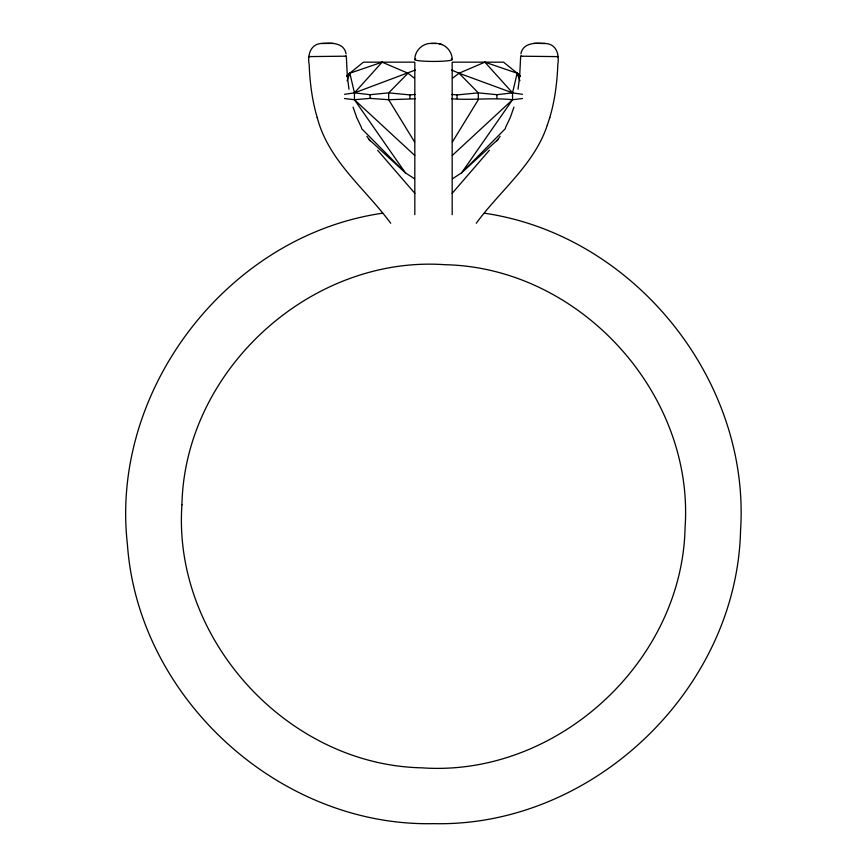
<?xml version="1.0" encoding="UTF-8"?>
<svg xmlns="http://www.w3.org/2000/svg" width="867" height="867" viewBox="0 0 867 867"><rect width="100%" height="100%" fill="white"/><g stroke="black" fill="none" stroke-linecap="round" stroke-linejoin="round"><path stroke-width="1.3" d="M414.838 59.617C414.675 50.925 422.381 43.231 431.072 43.415M518.033 89.193L519.669 76.372L520.666 56.182L521.598 56.127M452.65 78.128L459.033 73.218L484.881 62.164L517.155 73.218L512.549 92.867L512.549 99.727L461.645 172.804L452.639 178.656M549.678 117.858C554.891 100.518 557.156 82.419 557.828 64.375C559.042 57.027 557.914 47.414 549.916 44.401C547.619 43.491 545.137 43.404 542.688 43.404C534.256 42.808 522.758 43.274 520.915 53.83M513.947 107.14L510.273 117.544L505.515 127.601M476.286 223.242C500.118 190.48 534.69 164.351 547.5 124.534M547.348 125.011L549.808 117.435M347.082 80.794L349.845 73.218L382.119 62.164L407.967 73.218L414.35 78.128M452.411 141.971L478.313 99.727L478.313 92.867L459.033 73.218L451.74 70.054M496.889 140.822L500.118 136.336M452.151 193.341L489.356 150.273M347.32 76.166L349.845 73.218L354.451 92.867L354.451 99.727L405.355 172.804L414.361 178.656M382.119 62.164L354.451 92.867L344.513 94.319M407.967 73.218L388.687 92.867L370.09 94.698L354.451 92.867L415.26 70.054M505.439 128.576L461.645 172.804L498.482 139.013M346.93 76.036L349.845 73.218M452.271 155.453L512.549 99.727L522.487 98.513M346.659 75.808L363.425 62.164L414.567 62.164M310.028 56.528L308.999 56.593L346.334 56.182L347.331 76.372L348.967 89.193M382.618 213.206C228.259 235.412 109.762 389.511 127.406 544.346C138.167 698.065 279.467 826.955 433.5 823.65C592.605 827.346 736.983 689.449 740.559 530.322C750.519 379.854 633.701 234.946 484.382 213.206M451.826 94.46L457.061 94.915L478.313 92.867L496.91 94.698L512.549 92.867L522.487 94.319M346.085 53.83C344.177 43.166 332.592 42.743 324.085 43.404C322.567 43.404 321.05 43.448 319.544 43.675C310.061 45.268 307.384 56.214 309.172 64.375C309.844 82.419 312.109 100.518 317.322 117.858M414.589 141.971L388.687 99.727L388.687 92.867L409.939 94.915L415.174 94.46M344.513 98.513L354.451 99.727L370.09 98.383L388.687 99.727L415.174 98.795M512.549 99.727C492.337 97.537 472.092 100.334 451.826 98.795M333.188 43.372L327.867 43.448M533.812 43.372L539.263 43.372M545.061 43.458L539.697 43.448M431.181 43.404L435.819 43.404M435.787 43.426L431.528 43.426M327.303 43.448L321.939 43.458M452.433 62.164L503.575 62.164L520.341 75.808M345.402 56.127L346.291 56.171M556.972 56.528L558.001 56.615L520.731 56.203M435.928 43.415C444.619 43.231 452.325 50.925 452.162 59.617M438.886 43.686L441.91 44.564M459.033 73.218L512.549 92.867L484.881 62.164M368.518 139.013L405.355 172.804L361.561 128.576M354.451 99.727L414.729 155.453M519.918 80.794L517.155 73.218L520.07 76.036M517.155 73.218L519.68 76.166M377.644 150.273L414.849 193.341M390.714 223.242C365.289 188.724 328.344 160.731 317.192 117.435M366.882 136.336L370.111 140.822M361.485 127.601L356.727 117.544L353.053 107.14M496.91 94.698L496.91 98.383M457.061 94.915L457.061 98.524M452.173 62.608L452.173 214.669M414.827 62.608L414.827 214.669M409.939 94.915L409.939 98.524M370.09 94.698L370.09 98.383M451.339 59.097A18.673 1.799 0 0 1 433.5 61.427A18.673 1.799 0 0 1 415.661 59.097M181.94 504.757C172.435 639.001 287.411 765.052 421.98 767.837C556.235 777.331 682.275 662.366 685.06 527.786C694.565 393.531 579.589 267.491 445.02 264.706C310.765 255.201 184.725 370.176 181.94 504.757"/></g></svg>
